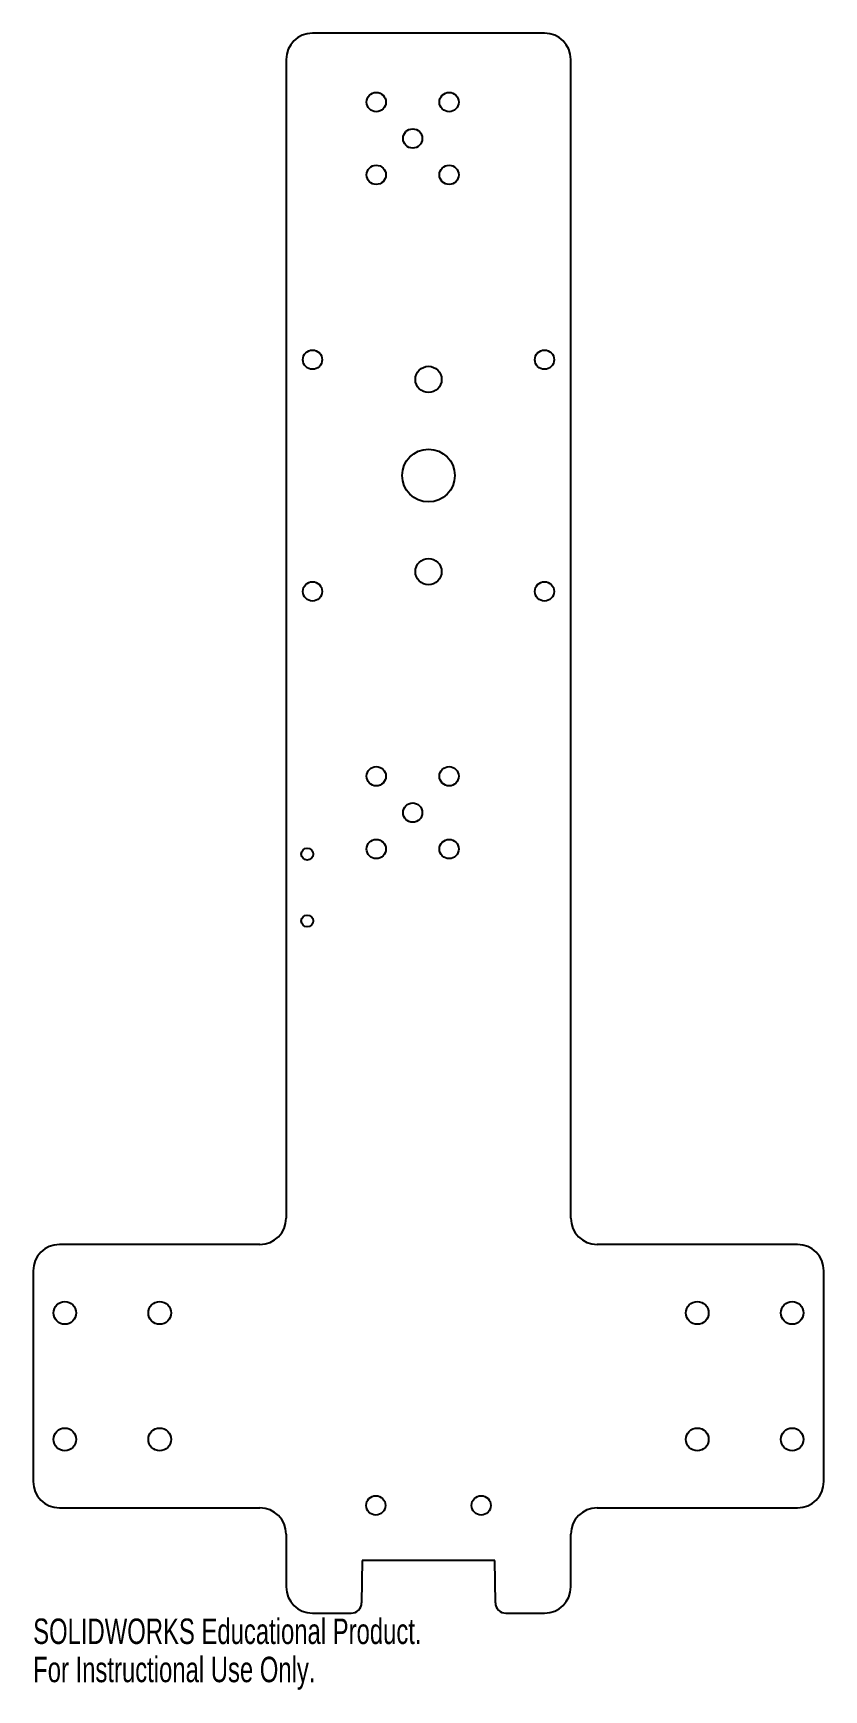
# Model space of a CAD drawing. Header units: millimetres. Extents: x -75 to 75, y -15 to 300.
import ezdxf

# ---------------------------------------------------------------- set-up
doc = ezdxf.new("R2010")
doc.units = ezdxf.units.MM
doc.styles.add('SLDTEXTSTYLE0', font='TXT', dxfattribs={"width": 0.7})

msp = doc.modelspace()

# ---------------------------------------------------------------- linework, layer by layer
at = {"color": 7, "linetype": 'Continuous', "lineweight": 25}
for p, q in [((22, 300), (-22, 300)), ((-27, 295), (-27, 75)), ((27, 75), (27, 295)), ((-32, 70), (-70, 70)), ((70, 70), (32, 70)), ((-75, 65), (-75, 25)), ((75, 25), (75, 65)), ((-70, 20), (-32, 20)), ((32, 20), (70, 20)), ((-27, 15), (-27, 5)), ((27, 5), (27, 15)), ((-12.6, 10), (-12.68, 1.98)), ((12.6, 10), (-12.6, 10)), ((12.68, 1.98), (12.6, 10)), ((-22, 0), (-14.68, 0)), ((14.68, 0), (22, 0))]:
    msp.add_line(p, q, dxfattribs=at)
for centre, radius in [((-9.91, 286.91), 1.83), ((3.91, 286.91), 1.83), ((-3, 280), 1.83), ((-9.91, 273.09), 1.83), ((3.91, 273.09), 1.83), ((-22, 238), 1.83), ((22, 238), 1.83), ((0, 234.25), 2.49), ((0, 216), 5), ((0, 197.75), 2.49), ((-22, 194), 1.83), ((22, 194), 1.83), ((-9.91, 158.91), 1.83), ((3.91, 158.91), 1.83), ((-3, 152), 1.83), ((-23, 144.13), 1.13), ((-9.91, 145.09), 1.83), ((3.91, 145.09), 1.83), ((-23, 131.43), 1.13), ((-69, 57), 2.15), ((-51, 57), 2.15), ((51, 57), 2.15), ((69, 57), 2.15), ((-69, 33), 2.15), ((-51, 33), 2.15), ((51, 33), 2.15), ((69, 33), 2.15), ((-10, 20.46), 1.83), ((10, 20.46), 1.83)]:
    msp.add_circle(centre, radius, dxfattribs=at)
for centre, radius, start, end in [((-22, 295), 5, 90, 180), ((22, 295), 5, 0, 90), ((-32, 75), 5, 270, 0), ((32, 75), 5, 180, 270), ((-70, 65), 5, 90, 180), ((70, 65), 5, 0, 90), ((-70, 25), 5, 180, 270), ((70, 25), 5, 270, 0), ((-32, 15), 5, 0, 90), ((32, 15), 5, 90, 180), ((-22, 5), 5, 180, 270), ((22, 5), 5, 270, 0), ((-14.68, 2), 2, 270, 359.4271), ((14.68, 2), 2, 180.5729, 270)]:
    msp.add_arc(centre, radius, start, end, dxfattribs=at)

# ---------------------------------------------------------------- texts
at = {"color": 7, "linetype": 'Continuous', "char_height": 4.8336, "attachment_point": 1, "style": 'SLDTEXTSTYLE0'}
for s, insert in [('SOLIDWORKS Educational Product.', (-75, -1.02)), ('For Instructional Use Only.', (-75, -8.27))]:
    msp.add_mtext(s, dxfattribs=dict(at, insert=insert))

doc.saveas('drawing.dxf')
